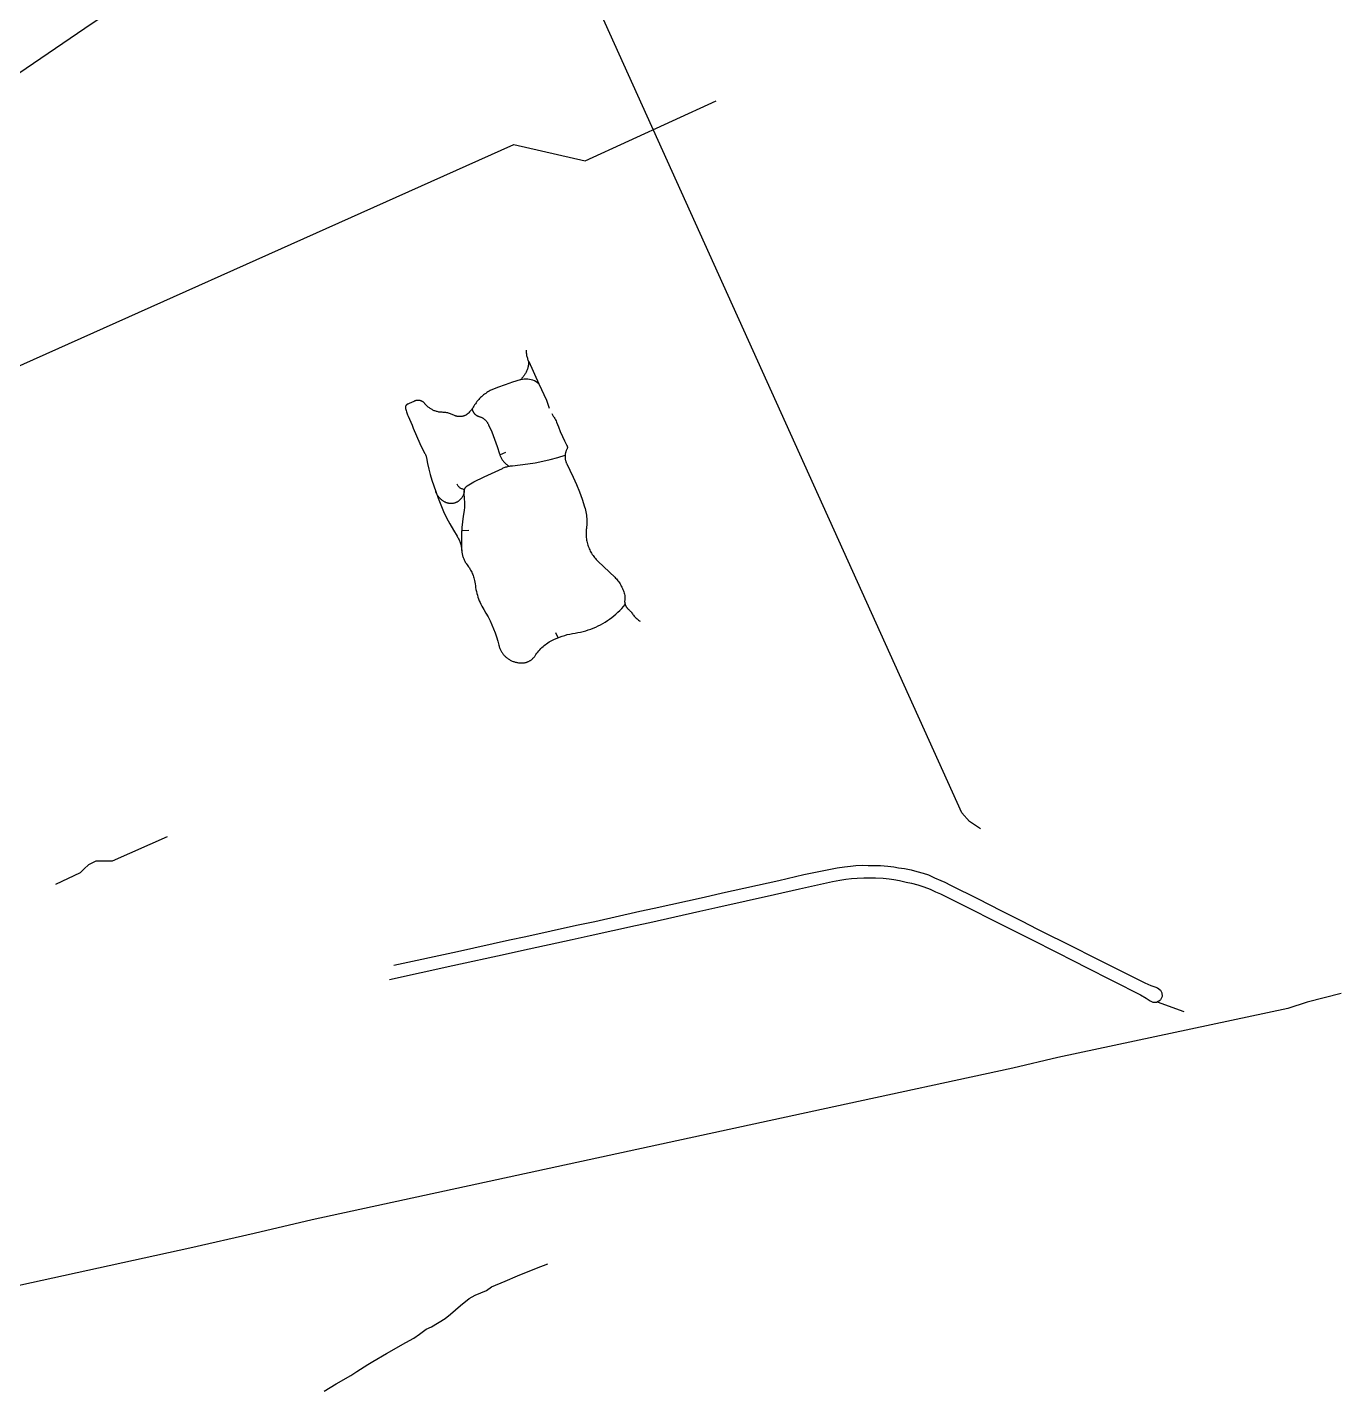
# Model space of a CAD drawing. Header units: inches. Extents: x 327545 to 344127, y 4677187 to 4689491.
# Drawn here: x 333134 to 334894, y 4679786 to 4681611 of the extents above; entities that cross this region are included whole.
import ezdxf

# ---------------------------------------------------------------- set-up
doc = ezdxf.new("R2010")
doc.units = ezdxf.units.IN
doc.header["$MEASUREMENT"] = 0
doc.layers.add('Trails', color=7, linetype='Continuous')

msp = doc.modelspace()

# ---------------------------------------------------------------- linework, layer by layer
at = {"layer": 'Trails'}
for p, q in [((333820.7269, 4681132.1248), (333820.5005, 4681132.2994)), ((333768.0079, 4681036.9349), (333776.1349, 4681040.3836)), ((333718.1446, 4680935.3606), (333726.5386, 4680935.5194)), ((333846.1984, 4680791.3528), (333843.1618, 4680798.032)), ((334650.0985, 4680302.5013), (334685.9643, 4680289.5455))]:
    msp.add_line(p, q, dxfattribs=at)
for points in [[(334413.1198, 4680534.8465), (334398.4839, 4680544.5056), (334387.983, 4680556.2812), (333673.412, 4682139.8625)], [(333002.3744, 4681456.6012), (333064.6045, 4681509.7825), (333142.5509, 4681562.4876), (333220.9736, 4681616.1452), (333296.8563, 4681665.9928), (333374.9614, 4681715.9992), (333439.414, 4681769.3393), (333494.6591, 4681817.4407), (333555.778, 4681867.7645), (333585.3056, 4681889.5133), (333666.1095, 4681940.6309), (333741.5384, 4681988.8857)], [(332155.7016, 4680722.9627), (333787.0753, 4681453.3575), (333882.5256, 4681431.6721), (334058.241, 4681511.9083)], [(333803.3794, 4681177.5454), (333803.3987, 4681176.3117), (333803.4599, 4681175.0793), (333803.563, 4681173.8496), (333803.7077, 4681172.6242), (333803.894, 4681171.4044), (333804.1217, 4681170.1917), (333804.3904, 4681168.9874), (333804.6998, 4681167.7929), (333805.0496, 4681166.6096), (333805.4395, 4681165.4388), (333805.8688, 4681164.282), (333806.3372, 4681163.1405), (333806.8441, 4681162.0155), (333820.5005, 4681132.2994), (333830.637, 4681110.2426), (333832.4675, 4681104.7878), (333834.4903, 4681099.4013)], [(333806.8441, 4681162.0155), (333806.8099, 4681160.8972), (333806.7378, 4681159.7808), (333806.6282, 4681158.6674), (333806.481, 4681157.5584), (333806.2964, 4681156.4549), (333806.0748, 4681155.3583), (333805.8162, 4681154.2699), (333805.521, 4681153.1907), (333805.1896, 4681152.1222), (333804.8223, 4681151.0654), (333804.4196, 4681150.0217), (333803.9818, 4681148.9921), (333803.5095, 4681147.9779), (333803.0033, 4681146.9802), (333802.4637, 4681146.0002), (333801.8913, 4681145.0389), (333801.2868, 4681144.0976), (333800.6509, 4681143.1771), (333799.9842, 4681142.2787), (333799.2876, 4681141.4032), (333798.5619, 4681140.5518), (333797.8078, 4681139.7254), (333797.0263, 4681138.9248), (333796.2181, 4681138.1512), (333795.3844, 4681137.4052)], [(333795.3844, 4681137.4052), (333785.2302, 4681134.2256), (333775.1665, 4681130.7701), (333765.2008, 4681127.0413), (333755.3406, 4681123.042), (333753.7503, 4681122.1945), (333752.1892, 4681121.2944), (333750.6592, 4681120.3426), (333749.1618, 4681119.3401), (333747.6987, 4681118.2882), (333746.2717, 4681117.1878), (333744.8823, 4681116.0404), (333743.532, 4681114.8472), (333742.2224, 4681113.6094), (333740.9549, 4681112.3286), (333739.7309, 4681111.0061), (333738.5519, 4681109.6433), (333737.4191, 4681108.242), (333736.3338, 4681106.8035), (333735.2972, 4681105.3295), (333734.3104, 4681103.8217), (333733.3747, 4681102.2817), (333732.491, 4681100.7113), (333731.7348, 4681099.5775), (333730.9798, 4681098.5224)], [(333820.5005, 4681132.2994), (333818.8456, 4681133.5759), (333816.845, 4681134.8576), (333814.7402, 4681135.9601), (333812.5474, 4681136.8749), (333810.2832, 4681137.5951), (333807.9649, 4681138.1152), (333805.61, 4681138.4313), (333803.2366, 4681138.5409), (333800.8626, 4681138.4433), (333798.5062, 4681138.1391), (333796.1852, 4681137.6308), (333795.3844, 4681137.4052)], [(333730.9798, 4681098.5224), (333730.9409, 4681098.4698), (333730.1101, 4681097.3895), (333729.2434, 4681096.3377), (333728.3419, 4681095.3157), (333727.4064, 4681094.3247), (333726.4381, 4681093.3656), (333725.4381, 4681092.4398), (333724.4074, 4681091.5481), (333723.3474, 4681090.6916), (333722.8203, 4681090.3828), (333722.2828, 4681090.0925), (333721.7356, 4681089.8209), (333721.1794, 4681089.5685), (333720.6147, 4681089.3354), (333720.0423, 4681089.1221), (333719.4628, 4681088.9287), (333718.877, 4681088.7554), (333718.2856, 4681088.6026), (333717.6892, 4681088.4703), (333717.0886, 4681088.3587), (333716.4845, 4681088.268), (333715.8777, 4681088.1983), (333715.2687, 4681088.1496), (333714.6585, 4681088.122), (333714.0476, 4681088.1156), (333713.4369, 4681088.1303), (333712.8271, 4681088.1661), (333712.2189, 4681088.223), (333711.613, 4681088.301), (333711.0102, 4681088.3998), (333710.4112, 4681088.5195), (333709.8166, 4681088.6598), (333709.2273, 4681088.8207), (333708.6439, 4681089.0018), (333708.0672, 4681089.203), (333707.4977, 4681089.4241), (333706.386, 4681090.0079), (333705.2548, 4681090.5529), (333704.1054, 4681091.0586), (333702.9393, 4681091.5242), (333701.7577, 4681091.9492), (333700.5622, 4681092.3332), (333699.3542, 4681092.6757), (333698.135, 4681092.9762), (333696.9062, 4681093.2344), (333695.6691, 4681093.45), (333694.4254, 4681093.6227), (333693.1765, 4681093.7524), (333691.9238, 4681093.8388), (333690.6688, 4681093.8819), (333689.4132, 4681093.8816), (333688.351, 4681093.9874), (333687.2929, 4681094.1291), (333686.2403, 4681094.3065), (333685.1942, 4681094.5194), (333684.156, 4681094.7676), (333683.1267, 4681095.0507), (333682.1077, 4681095.3685), (333681.0999, 4681095.7206), (333680.1046, 4681096.1065), (333679.123, 4681096.526), (333678.1561, 4681096.9783), (333677.2051, 4681097.4632), (333676.271, 4681097.9799), (333675.3549, 4681098.5279), (333674.4579, 4681099.1066), (333673.581, 4681099.7154), (333672.7252, 4681100.3534), (333671.8914, 4681101.02), (333671.0807, 4681101.7145), (333670.2939, 4681102.4359), (333669.532, 4681103.1836), (333668.7959, 4681103.9566), (333668.0862, 4681104.7541), (333667.8602, 4681105.0825), (333667.6231, 4681105.403), (333667.3751, 4681105.7152), (333667.1166, 4681106.0187), (333666.8478, 4681106.3131), (333666.569, 4681106.5982), (333666.2807, 4681106.8735), (333665.983, 4681107.1387), (333665.6765, 4681107.3936), (333665.3614, 4681107.6379), (333665.0381, 4681107.8712), (333664.7069, 4681108.0932), (333664.3684, 4681108.3038), (333664.0228, 4681108.5026), (333663.6707, 4681108.6895), (333663.3123, 4681108.8642), (333662.9481, 4681109.0265), (333662.5786, 4681109.1762), (333662.2042, 4681109.3131), (333661.8253, 4681109.4371), (333661.4424, 4681109.5481), (333661.0559, 4681109.6459), (333660.6662, 4681109.7303), (333660.2739, 4681109.8013), (333659.8794, 4681109.8589), (333659.4832, 4681109.9028), (333659.0856, 4681109.9332), (333658.6873, 4681109.9499), (333658.2886, 4681109.9529), (333657.8901, 4681109.9423), (333657.4921, 4681109.918), (333657.0953, 4681109.88), (333656.6999, 4681109.8285), (333656.3066, 4681109.7634), (333655.9157, 4681109.6849), (333655.5278, 4681109.5931), (333655.1432, 4681109.488), (333654.7624, 4681109.3697), (333654.386, 4681109.2385), (333654.0142, 4681109.0944), (333653.6477, 4681108.9377), (333653.2867, 4681108.7685), (333652.9317, 4681108.587), (333646.5943, 4681105.6739), (333644.6546, 4681104.9855), (333644.4937, 4681104.9253), (333644.3349, 4681104.8595), (333644.1785, 4681104.7883), (333644.0246, 4681104.7118), (333643.8735, 4681104.63), (333643.7253, 4681104.5431), (333643.5801, 4681104.4511), (333643.4382, 4681104.3541), (333643.2997, 4681104.2524), (333643.1649, 4681104.1459), (333643.0337, 4681104.0348), (333642.9065, 4681103.9193), (333642.7833, 4681103.7995), (333642.6643, 4681103.6755), (333642.5497, 4681103.5475), (333642.4395, 4681103.4156), (333642.3339, 4681103.28), (333642.2331, 4681103.1408), (333642.1371, 4681102.9983), (333642.0461, 4681102.8525), (333641.9602, 4681102.7037), (333641.8794, 4681102.552), (333641.8039, 4681102.3976), (333641.7338, 4681102.2408), (333641.6691, 4681102.0816), (333641.6099, 4681101.9202), (333641.5564, 4681101.7569), (333641.5084, 4681101.5919), (333641.4662, 4681101.4253), (333641.4298, 4681101.2574), (333641.3991, 4681101.0883), (333641.3743, 4681100.9182), (333641.3554, 4681100.7474), (333641.3424, 4681100.5761), (333641.3352, 4681100.4044), (333641.334, 4681100.2325), (333641.3387, 4681100.0608), (333641.3493, 4681099.8892), (333641.3658, 4681099.7182), (333641.3882, 4681099.5478), (333641.4165, 4681099.3783), (333641.4506, 4681099.2099), (333641.8126, 4681097.6907), (333642.2265, 4681096.1848), (333642.6918, 4681094.6941), (333643.208, 4681093.2201), (333643.7744, 4681091.7648), (333644.3903, 4681090.3297), (333645.0551, 4681088.9165), (333646.9567, 4681084.8842), (333648.7266, 4681080.7923), (333650.3628, 4681076.6452), (333651.8637, 4681072.4472), (333656.1884, 4681062.1128), (333660.8198, 4681051.9122), (333664.126, 4681045.1441), (333667.6655, 4681038.495), (333667.9425, 4681037.9613), (333668.2019, 4681037.4188), (333668.4432, 4681036.8681), (333668.6664, 4681036.3098), (333668.8711, 4681035.7444), (333669.0572, 4681035.1726), (333669.2243, 4681034.595), (333669.3724, 4681034.0122), (333669.5013, 4681033.4249), (333669.6109, 4681032.8337), (333671.0216, 4681025.2509), (333672.6916, 4681017.721), (333674.619, 4681010.2528), (333676.8015, 4681002.8552), (333679.3448, 4680995.088), (333682.0798, 4680987.3862)], [(333730.9798, 4681098.5224), (333731.0553, 4681098.098), (333731.1454, 4681097.6764), (333731.25, 4681097.2581), (333731.3689, 4681096.8437), (333731.502, 4681096.4337), (333731.6492, 4681096.0285), (333731.8103, 4681095.6286), (333731.985, 4681095.2345), (333732.1733, 4681094.8466), (333732.3747, 4681094.4655), (333732.5892, 4681094.0915), (333732.8165, 4681093.7252), (333733.0563, 4681093.3669), (333733.3082, 4681093.017), (333733.5721, 4681092.6761), (333733.8475, 4681092.3445), (333734.1343, 4681092.0225), (333734.4319, 4681091.7106), (333734.7401, 4681091.4092), (333735.0586, 4681091.1186), (333735.3868, 4681090.8391), (333735.7245, 4681090.5711), (333736.0712, 4681090.3149), (333736.4266, 4681090.0708), (333736.7902, 4681089.8391), (333737.1615, 4681089.62), (333737.5401, 4681089.4139), (333737.9257, 4681089.221), (333738.3176, 4681089.0414), (333738.7155, 4681088.8755), (333739.1189, 4681088.7234), (333739.5273, 4681088.5853), (333739.9402, 4681088.4613), (333740.601, 4681088.2632), (333741.2548, 4681088.0429), (333741.9007, 4681087.8007), (333742.5382, 4681087.5369), (333743.1663, 4681087.2517), (333743.7845, 4681086.9455), (333744.392, 4681086.6187), (333744.9882, 4681086.2715), (333745.5723, 4681085.9045), (333746.1437, 4681085.5179), (333746.7017, 4681085.1123), (333747.2458, 4681084.6881), (333747.7752, 4681084.2459), (333748.2894, 4681083.786), (333748.7879, 4681083.309), (333749.2699, 4681082.8155), (333749.7351, 4681082.3061), (333750.1828, 4681081.7812), (333750.6126, 4681081.2416), (333751.0239, 4681080.6878), (333751.4163, 4681080.1204), (333751.7894, 4681079.5401), (333752.1426, 4681078.9475), (333752.4758, 4681078.3434), (333752.7883, 4681077.7284), (333753.0799, 4681077.1032), (333757.177, 4681067.5183), (333760.9719, 4681057.8097), (333764.4607, 4681047.9869), (333767.6402, 4681038.0598), (333767.9375, 4681037.1351), (333768.0079, 4681036.9349)], [(333837.9093, 4681092.3208), (333838.3594, 4681091.365), (333838.8421, 4681090.4254), (333839.3571, 4681089.503), (333839.9037, 4681088.5989), (333840.4811, 4681087.7143), (333841.0888, 4681086.8502), (333841.9704, 4681085.3857), (333842.7997, 4681083.891), (333843.5756, 4681082.368), (333844.2972, 4681080.8184), (333846.641, 4681074.3373), (333849.2121, 4681067.9429), (333852.0071, 4681061.6432), (333855.0227, 4681055.446), (333858.255, 4681049.359), (333858.3311, 4681049.1868), (333858.4011, 4681049.012), (333858.4652, 4681048.8349), (333858.5232, 4681048.6558), (333858.575, 4681048.4748), (333858.6206, 4681048.2921), (333858.66, 4681048.1079), (333858.693, 4681047.9226), (333858.7197, 4681047.7362), (333858.7399, 4681047.549), (333858.7538, 4681047.3612), (333858.7612, 4681047.173), (333858.7622, 4681046.9848), (333858.7568, 4681046.7965), (333858.7449, 4681046.6086), (333858.7267, 4681046.4212), (333858.702, 4681046.2345), (333858.6709, 4681046.0488), (333858.6336, 4681045.8643), (333858.5899, 4681045.6811), (333858.54, 4681045.4996), (333858.4839, 4681045.3198), (333858.4217, 4681045.1421), (333858.3535, 4681044.9666), (333858.2793, 4681044.7935), (333857.9262, 4681044.1085), (333857.5973, 4681043.4116), (333857.2929, 4681042.7036), (333857.0134, 4681041.9855), (333856.7592, 4681041.258), (333856.5305, 4681040.522), (333856.3278, 4681039.7785), (333856.1511, 4681039.0284), (333856.0007, 4681038.2726), (333855.8768, 4681037.512), (333855.7796, 4681036.7475), (333855.7092, 4681035.9801), (333855.6656, 4681035.2107), (333855.6489, 4681034.4402), (333855.6591, 4681033.6697), (333855.6963, 4681032.8999), (333855.7603, 4681032.1319), (333855.8512, 4681031.3667), (333855.9687, 4681030.6051), (333856.1127, 4681029.848), (333856.2831, 4681029.0964), (333856.4797, 4681028.3513), (333856.7022, 4681027.6135), (333856.9503, 4681026.8839), (333857.2238, 4681026.1634), (333857.5222, 4681025.4529), (333857.8454, 4681024.7533), (333861.8631, 4681016.3766), (333866.5305, 4681006.7672), (333870.8791, 4680997.0094), (333874.9044, 4680987.1138), (333878.602, 4680977.0911), (333881.9678, 4680966.9522), (333882.5929, 4680964.7967), (333883.1452, 4680962.6213), (333883.6241, 4680960.4286), (333884.0289, 4680958.2211), (333884.3593, 4680956.0011), (333884.6148, 4680953.7714), (333884.7953, 4680951.5342), (333884.9004, 4680949.2923), (333884.9301, 4680947.0482), (333884.8843, 4680944.8042), (333884.763, 4680942.5632), (333884.5665, 4680940.3274), (333884.2949, 4680938.0995), (333884.0843, 4680936.367), (333883.9332, 4680934.6284), (333883.8417, 4680932.8856), (333883.8101, 4680931.1406), (333883.8382, 4680929.3956), (333883.9262, 4680927.6526), (333884.0738, 4680925.9136), (333884.2809, 4680924.1807), (333884.5473, 4680922.456), (333884.8727, 4680920.7413), (333885.2566, 4680919.0389), (333885.6987, 4680917.3506), (333886.1984, 4680915.6784), (333886.755, 4680914.0243), (333887.3681, 4680912.3903), (333888.0367, 4680910.7783), (333888.7603, 4680909.1901), (333889.5378, 4680907.6276), (333890.3684, 4680906.0928), (333891.2512, 4680904.5872), (333892.185, 4680903.1129), (333893.1688, 4680901.6714), (333894.2014, 4680900.2644), (333895.2817, 4680898.8937), (333896.4082, 4680897.5608), (333897.5798, 4680896.2673), (333898.7951, 4680895.0147), (333900.0526, 4680893.8045), (333922.2453, 4680872.5774), (333923.4159, 4680871.3855), (333924.5446, 4680870.1541), (333925.6304, 4680868.8845), (333926.6717, 4680867.5783), (333927.6675, 4680866.2371), (333928.6165, 4680864.8623), (333929.5177, 4680863.4557), (333930.3698, 4680862.0189), (333931.172, 4680860.5536), (333931.9233, 4680859.0615), (333932.6227, 4680857.5445), (333933.2695, 4680856.0043), (333933.8629, 4680854.4427), (333934.4022, 4680852.8617), (333934.8867, 4680851.263), (333935.3159, 4680849.6485), (333935.6893, 4680848.0203), (333935.7999, 4680847.4488), (333935.8911, 4680846.8739), (333935.9628, 4680846.2962), (333936.0147, 4680845.7164), (333936.047, 4680845.1352), (333936.0596, 4680844.5532), (333936.0524, 4680843.9712), (333936.0254, 4680843.3897), (333935.9788, 4680842.8095), (333935.9124, 4680842.2311), (333935.8265, 4680841.6554), (333935.7212, 4680841.0829), (333935.5964, 4680840.5143), (333935.6035, 4680840.0137), (333935.6282, 4680839.5136), (333935.6703, 4680839.0147), (333935.7299, 4680838.5176), (333935.8069, 4680838.0229), (333935.9012, 4680837.5312), (333936.0127, 4680837.0431), (333936.1412, 4680836.5591), (333936.2865, 4680836.08), (333936.4486, 4680835.6063), (333936.6272, 4680835.1386), (333936.822, 4680834.6774), (333937.0329, 4680834.2233), (333937.2596, 4680833.7768), (333937.5018, 4680833.3386), (333937.7592, 4680832.9092), (333938.0315, 4680832.489), (333938.3183, 4680832.0786), (333938.6194, 4680831.6786), (333938.9343, 4680831.2893), (333939.2626, 4680830.9113), (333939.604, 4680830.5451), (333939.958, 4680830.191), (333940.3242, 4680829.8495), (333940.9439, 4680829.3407), (333941.5459, 4680828.8108), (333942.1292, 4680828.2605), (333942.6933, 4680827.6905), (333943.2375, 4680827.1015), (333943.7611, 4680826.4941), (333944.2636, 4680825.8691), (333944.7442, 4680825.2272), (333945.2025, 4680824.5691), (333945.9689, 4680823.4674), (333946.7717, 4680822.3919), (333947.6098, 4680821.3437), (333948.4824, 4680820.324), (333949.3885, 4680819.334), (333950.327, 4680818.3747), (333951.2971, 4680817.4473), (333952.2975, 4680816.5527), (333953.3272, 4680815.692), (333954.385, 4680814.866), (333955.4697, 4680814.0758), (333956.5802, 4680813.3221)], [(333720.9403, 4680990.7995), (333720.9419, 4680990.8039), (333721.0445, 4680991.0727), (333721.1561, 4680991.3379), (333721.2768, 4680991.5991), (333721.4063, 4680991.856), (333721.5445, 4680992.1083), (333721.6913, 4680992.3558), (333721.8464, 4680992.5982), (333722.0096, 4680992.8351), (333722.1809, 4680993.0663), (333722.36, 4680993.2915), (333722.5466, 4680993.5104), (333722.7407, 4680993.7229), (333722.9418, 4680993.9286), (333723.1499, 4680994.1274), (333723.3646, 4680994.3189), (333723.5857, 4680994.503), (333723.813, 4680994.6794), (333724.0462, 4680994.8479), (333724.285, 4680995.0084), (333728.7125, 4680997.778), (333733.2248, 4681000.4073), (333737.8173, 4681002.8936), (333742.4856, 4681005.2345), (333747.2251, 4681007.4278), (333771.599, 4681018.653), (333772.7508, 4681019.1795), (333773.9196, 4681019.6671), (333775.104, 4681020.1155), (333776.3027, 4681020.524), (333777.5144, 4681020.8922), (333778.7378, 4681021.2197), (333779.9714, 4681021.5062), (333781.2139, 4681021.7512), (333782.4638, 4681021.9546), (333783.7199, 4681022.1161), (333784.9807, 4681022.2355), (333795.262, 4681023.2107), (333805.5045, 4681024.5317), (333815.6967, 4681026.1972), (333825.827, 4681028.2052), (333835.8838, 4681030.5534), (333845.8558, 4681033.2392), (333855.7317, 4681036.2595)], [(333768.0079, 4681036.9349), (333768.2657, 4681036.221), (333768.6246, 4681035.3185), (333769.0136, 4681034.4286), (333769.4323, 4681033.5522), (333769.8803, 4681032.6905), (333770.357, 4681031.8443), (333770.8619, 4681031.0146), (333771.3944, 4681030.2023), (333771.954, 4681029.4085), (333772.54, 4681028.6339), (333773.1517, 4681027.8795), (333773.7884, 4681027.1461), (333774.4494, 4681026.4345), (333775.1341, 4681025.7456), (333775.8415, 4681025.0801), (333776.5709, 4681024.4388), (333777.3214, 4681023.8224), (333778.0923, 4681023.2316), (333778.8827, 4681022.667), (333779.6915, 4681022.1294), (333780.518, 4681021.6193)], [(333710.4285, 4680998.016), (333710.8157, 4680997.1186), (333711.2798, 4680996.2585), (333711.817, 4680995.442), (333712.4234, 4680994.6755), (333713.0942, 4680993.9648), (333713.8244, 4680993.3152), (333714.6085, 4680992.7317), (333715.4405, 4680992.2188), (333716.3139, 4680991.7803), (333717.2223, 4680991.4197), (333718.1587, 4680991.1396), (333719.1159, 4680990.9421), (333720.0866, 4680990.8289), (333720.9403, 4680990.7995)], [(333720.4617, 4680988.5599), (333720.2143, 4680987.0108), (333720.1016, 4680986.3745), (333719.9674, 4680985.7424), (333719.8119, 4680985.1152), (333719.6352, 4680984.4937), (333719.4375, 4680983.8785), (333719.2191, 4680983.2703), (333718.9802, 4680982.6699), (333718.7211, 4680982.078), (333718.4421, 4680981.4951), (333718.1435, 4680980.9221), (333717.8257, 4680980.3595), (333717.4889, 4680979.808), (333717.1337, 4680979.2682), (333716.7603, 4680978.7408), (333716.3693, 4680978.2264), (333715.9611, 4680977.7254), (333715.5362, 4680977.2386), (333715.095, 4680976.7665), (333714.638, 4680976.3097), (333714.1659, 4680975.8685), (333713.7124, 4680975.4731), (333713.2455, 4680975.0935), (333712.7657, 4680974.7304), (333712.2737, 4680974.3841), (333711.7699, 4680974.055), (333711.2551, 4680973.7436), (333710.7298, 4680973.4501), (333710.1947, 4680973.1751), (333709.6503, 4680972.9187), (333709.0974, 4680972.6813), (333708.5366, 4680972.4632), (333707.9686, 4680972.2646), (333707.3941, 4680972.0858), (333706.8138, 4680971.9271), (333706.2282, 4680971.7885), (333705.6383, 4680971.6702), (333705.0446, 4680971.5725), (333704.4478, 4680971.4953), (333703.8488, 4680971.4389), (333703.2481, 4680971.4032), (333702.6466, 4680971.3884), (333702.045, 4680971.3944), (333701.4438, 4680971.4212), (333700.844, 4680971.4688), (333700.2462, 4680971.5371), (333699.6511, 4680971.6261), (333699.0595, 4680971.7356), (333698.472, 4680971.8656), (333697.8894, 4680972.0158), (333697.3123, 4680972.1861), (333696.7414, 4680972.3762), (333696.1775, 4680972.586), (333695.6211, 4680972.8152), (333695.0731, 4680973.0636), (333694.5339, 4680973.3307), (333694.0043, 4680973.6164), (333693.2024, 4680974.0854), (333692.4171, 4680974.5819), (333691.6494, 4680975.1051), (333690.9002, 4680975.6546), (333690.1704, 4680976.2295), (333689.4609, 4680976.8293), (333688.7725, 4680977.4532), (333688.1061, 4680978.1005), (333687.4623, 4680978.7704), (333686.8421, 4680979.4621), (333686.2461, 4680980.1749), (333685.6751, 4680980.9077), (333685.1297, 4680981.6598), (333684.6105, 4680982.4303), (333684.1183, 4680983.2182), (333683.6535, 4680984.0227), (333683.2167, 4680984.8427), (333682.8086, 4680985.6773), (333682.4294, 4680986.5255), (333682.0798, 4680987.3862)], [(333682.0798, 4680987.3862), (333685.2616, 4680978.4509), (333688.7548, 4680969.6326), (333692.5551, 4680960.9422), (333696.6576, 4680952.3903), (333701.0575, 4680943.9876), (333705.7493, 4680935.7443), (333710.7273, 4680927.6706), (333711.4549, 4680926.4916), (333712.142, 4680925.2885), (333712.7876, 4680924.0627), (333713.391, 4680922.8155), (333713.9515, 4680921.5485), (333714.4685, 4680920.2632), (333714.9414, 4680918.9609), (333715.3695, 4680917.6433), (333715.7525, 4680916.3118), (333716.0898, 4680914.968), (333716.3811, 4680913.6136), (333716.626, 4680912.2499), (333716.8243, 4680910.8787), (333717.1663, 4680908.1902)], [(333717.1663, 4680908.1902), (333716.9457, 4680915.9105), (333716.9604, 4680923.634), (333717.2103, 4680931.3535), (333717.6952, 4680939.0617), (333718.4147, 4680946.7517), (333719.368, 4680954.4161), (333720.5544, 4680962.0479), (333720.785, 4680963.5332), (333720.9696, 4680965.0248), (333721.1082, 4680966.5214), (333721.2006, 4680968.0216), (333721.2466, 4680969.5239), (333721.2464, 4680971.0269), (333721.1997, 4680972.5292), (333720.8554, 4680978.6606), (333720.393, 4680984.7843), (333720.3503, 4680985.4133), (333720.3293, 4680986.0434), (333720.3299, 4680986.6739), (333720.3522, 4680987.3039), (333720.3961, 4680987.9329), (333720.4617, 4680988.5599)], [(333720.4617, 4680988.5599), (333720.4879, 4680988.8464), (333720.5239, 4680989.1319), (333720.5696, 4680989.416), (333720.625, 4680989.6983), (333720.6901, 4680989.9786), (333720.7646, 4680990.2565), (333720.8486, 4680990.5317), (333720.9403, 4680990.7995)], [(333717.1663, 4680908.1902), (333717.237, 4680907.0395), (333717.3481, 4680905.892), (333717.4993, 4680904.7491), (333717.6906, 4680903.6122), (333717.9217, 4680902.4827), (333718.1923, 4680901.3621), (333718.5021, 4680900.2516), (333718.8506, 4680899.1527), (333719.2375, 4680898.0667), (333719.6624, 4680896.9949), (333720.1245, 4680895.9388), (333720.6235, 4680894.8995), (333721.1587, 4680893.8783), (333721.7294, 4680892.8766), (333722.3348, 4680891.8956), (333722.9744, 4680890.9364), (333724.2953, 4680889.0287), (333725.309, 4680887.7192), (333726.2782, 4680886.3764), (333727.2018, 4680885.0018), (333728.0787, 4680883.5971), (333728.908, 4680882.1637), (333729.6887, 4680880.7033), (333730.42, 4680879.2175), (333731.101, 4680877.708), (333731.731, 4680876.1765), (333732.3093, 4680874.6247), (333732.8351, 4680873.0544), (333733.308, 4680871.4674), (333733.7273, 4680869.8653), (333734.0927, 4680868.2501), (333734.5553, 4680865.8728), (333734.9537, 4680863.4839), (333735.2875, 4680861.0851), (333735.6554, 4680858.4995), (333736.1086, 4680855.9275), (333736.6467, 4680853.3718), (333737.269, 4680850.8354), (333737.9748, 4680848.321), (333738.7635, 4680845.8312), (333739.6341, 4680843.369), (333740.5857, 4680840.9368), (333741.6171, 4680838.5375), (333742.7274, 4680836.1736), (333743.9153, 4680833.8477), (333745.1795, 4680831.5624), (333746.5186, 4680829.3202), (333749.5086, 4680824.304), (333752.3225, 4680819.187), (333754.9568, 4680813.9753), (333757.4084, 4680808.6751), (333759.6744, 4680803.293), (333761.7519, 4680797.8353), (333763.6385, 4680792.3088), (333765.332, 4680786.72), (333766.8301, 4680781.0758), (333767.1039, 4680780.0435), (333767.413, 4680779.0213), (333767.7571, 4680778.0103), (333768.1357, 4680777.0118), (333768.5484, 4680776.0268), (333768.9948, 4680775.0567), (333769.4742, 4680774.1024), (333769.9862, 4680773.1652), (333770.53, 4680772.2461), (333771.1052, 4680771.3463), (333771.7109, 4680770.4668), (333772.3465, 4680769.6086), (333773.0113, 4680768.7728), (333773.7044, 4680767.9603), (333774.425, 4680767.1721), (333775.1722, 4680766.4092), (333775.9453, 4680765.6724), (333776.7432, 4680764.9627), (333777.5651, 4680764.2807), (333778.4099, 4680763.6275), (333779.2767, 4680763.0036), (333780.1644, 4680762.41), (333781.072, 4680761.8472), (333781.9984, 4680761.3159), (333782.9425, 4680760.8168), (333783.9033, 4680760.3505), (333784.8794, 4680759.9174), (333785.8699, 4680759.5182), (333786.8736, 4680759.1533), (333787.8892, 4680758.823), (333788.9155, 4680758.5279), (333789.9514, 4680758.2683), (333790.9956, 4680758.0444), (333792.0469, 4680757.8565), (333793.104, 4680757.7049), (333794.1657, 4680757.5897), (333795.2307, 4680757.5111), (333796.2978, 4680757.4692), (333797.3657, 4680757.4639), (333798.4332, 4680757.4954), (333799.4989, 4680757.5635), (333800.5617, 4680757.6683), (333801.275, 4680757.7737), (333801.9843, 4680757.9037), (333802.6886, 4680758.0582), (333803.3871, 4680758.237), (333804.079, 4680758.4399), (333804.7635, 4680758.6667), (333805.4397, 4680758.9171), (333806.1068, 4680759.1907), (333806.7641, 4680759.4873), (333807.4106, 4680759.8064), (333808.0457, 4680760.1478), (333808.6687, 4680760.511), (333809.2786, 4680760.8956), (333809.8749, 4680761.301), (333810.4567, 4680761.7269), (333811.0235, 4680762.1726), (333811.5745, 4680762.6378), (333812.109, 4680763.1217), (333812.6264, 4680763.6239), (333813.1262, 4680764.1437), (333813.6076, 4680764.6805), (333814.0701, 4680765.2337), (333814.5132, 4680765.8025), (333814.9363, 4680766.3864), (333815.3389, 4680766.9846), (333816.4928, 4680768.6928), (333817.7037, 4680770.3611), (333818.9702, 4680771.9877), (333820.2907, 4680773.5706), (333821.6639, 4680775.1081), (333823.0882, 4680776.5984), (333824.5619, 4680778.0398), (333826.0834, 4680779.4307), (333827.6509, 4680780.7695), (333829.2627, 4680782.0547), (333830.9169, 4680783.2848), (333832.6116, 4680784.4584), (333834.345, 4680785.5742), (333836.115, 4680786.631), (333837.9196, 4680787.6274), (333839.7568, 4680788.5624), (333841.6245, 4680789.435), (333844.9553, 4680790.8561), (333848.3323, 4680792.1639), (333851.7516, 4680793.3568), (333855.2092, 4680794.4335), (333858.7012, 4680795.3927), (333862.2237, 4680796.2334), (333865.7726, 4680796.9545), (333869.3438, 4680797.5553), (333872.885, 4680798.1509), (333876.4041, 4680798.8654), (333879.8971, 4680799.698), (333883.3602, 4680800.6479), (333886.7892, 4680801.7138), (333890.1805, 4680802.8947), (333893.53, 4680804.1892), (333896.834, 4680805.5957), (333900.0887, 4680807.1128), (333903.2905, 4680808.7386), (333906.4357, 4680810.4714), (333909.5207, 4680812.3091), (333912.5421, 4680814.2498), (333915.4964, 4680816.2911), (333918.3802, 4680818.4308), (333921.1904, 4680820.6664), (333923.9236, 4680822.9954), (333926.5768, 4680825.4152), (333929.147, 4680827.9229), (333931.6312, 4680830.5159), (333934.0267, 4680833.191), (333936.3307, 4680835.9453)], [(333172.2441, 4680460.624), (333205.2965, 4680476.0977), (333210.059, 4680480.6486), (333216.7265, 4680486.7869), (333226.2606, 4680491.5827), (333232.8132, 4680491.7611), (333248.3918, 4680491.9578), (333322.0068, 4680524.5955)], [(333626.0471, 4680351.5919), (333711.2063, 4680370.1765), (333781.0961, 4680385.5753), (333803.0433, 4680390.3378), (333871.0678, 4680405.2206), (333895.5154, 4680410.4991), (333956.1977, 4680424.0722), (333975.2477, 4680428.1204), (334042.5182, 4680443.0826), (334066.8467, 4680448.6389), (334142.5309, 4680465.5458), (334176.2653, 4680473.2055), (334220.8159, 4680482.1677), (334230.8701, 4680483.7552), (334238.51, 4680484.7143), (334246.0506, 4680485.475), (334254.2527, 4680485.7395), (334262.554, 4680485.7065), (334270.0616, 4680485.6073), (334278.9913, 4680485.2765), (334288.7148, 4680484.5158), (334297.0492, 4680483.6559), (334303.333, 4680482.5645), (334311.1052, 4680481.6716), (334320.0349, 4680479.5218), (334327.9393, 4680477.2398), (334336.1414, 4680475.3216), (334343.5167, 4680472.8411), (334351.3219, 4680469.1369), (334359.954, 4680465.3004), (334365.2126, 4680462.9523), (334373.084, 4680459.215), (334409.8611, 4680440.7272), (334440.3544, 4680425.2821), (334468.3341, 4680411.2592), (334489.8316, 4680400.2459), (334539.2426, 4680375.4081), (334562.2283, 4680363.8325), (334633.4675, 4680328.1137), (334641.9012, 4680324.3103), (334646.9997, 4680322.6308), (334650.5319, 4680321.1227), (334654.6673, 4680318.258), (334656.6186, 4680314.4876), (334656.7509, 4680309.7582), (334654.7303, 4680305.2972)], [(333620.0185, 4680332.6355), (333705.1776, 4680351.2201), (333775.0674, 4680366.6189), (333797.0147, 4680371.3814), (333865.0392, 4680386.2643), (333889.4867, 4680391.5427), (333950.169, 4680405.1159), (333969.2191, 4680409.164), (334036.4895, 4680424.1262), (334060.818, 4680429.6825), (334136.5022, 4680446.5894), (334170.2367, 4680454.2491), (334214.6868, 4680463.8535), (334224.5293, 4680465.9172), (334232.2684, 4680467.1079), (334239.8884, 4680468.1794), (334247.8259, 4680468.6954), (334256.4381, 4680469.0526), (334264.0581, 4680469.0922), (334272.2734, 4680469.0526), (334282.3938, 4680468.3779), (334290.6488, 4680467.5047), (334296.721, 4680466.5522), (334304.3807, 4680465.2822), (334313.4295, 4680463.2979), (334320.5732, 4680461.8294), (334329.2251, 4680459.4482), (334337.1626, 4680456.9875), (334345.5764, 4680453.6141), (334352.9583, 4680450.2406), (334359.2686, 4680447.5022), (334366.6108, 4680443.7319), (334462.7341, 4680395.4321), (334484.3242, 4680384.5974), (334540.5615, 4680356.3398), (334553.8171, 4680349.3548), (334627.9932, 4680312.0485), (334635.6132, 4680307.4447), (334640.9711, 4680303.6744), (334644.5033, 4680302.1663), (334649.5436, 4680302.1663), (334654.7303, 4680305.2972)], [(334897.0718, 4680313.727), (334851.6692, 4680301.8736), (334825.5283, 4680293.7244), (334517.0853, 4680227.8056), (334456.4427, 4680213.6239), (334216.2711, 4680161.5538), (333516.4163, 4680009.6456), (333438.3905, 4679991.6539), (333352.2685, 4679971.9688), (332969.5215, 4679887.9105)], [(333532.2516, 4679779.8269), (333548.7016, 4679789.8465), (333567.979, 4679800.637), (333576.204, 4679806.0322), (333590.8548, 4679815.7949), (333597.5375, 4679819.6487), (333616.0438, 4679830.4391), (333642.004, 4679845.0832), (333652.7992, 4679850.9923), (333660.5102, 4679856.3875), (333669.3993, 4679863.1886), (333676.4966, 4679866.0782), (333694.6953, 4679877.4545), (333702.1492, 4679883.1066), (333715.5149, 4679894.9247), (333726.8243, 4679904.1736), (333735.0493, 4679908.7981), (333750.3316, 4679915.0012), (333756.9496, 4679919.723), (333775.1462, 4679927.5529), (333791.8532, 4679934.7465), (333817.5563, 4679944.7662), (333832.6195, 4679950.8865)]]:
    msp.add_lwpolyline(points, dxfattribs=at)

doc.saveas('drawing.dxf')
